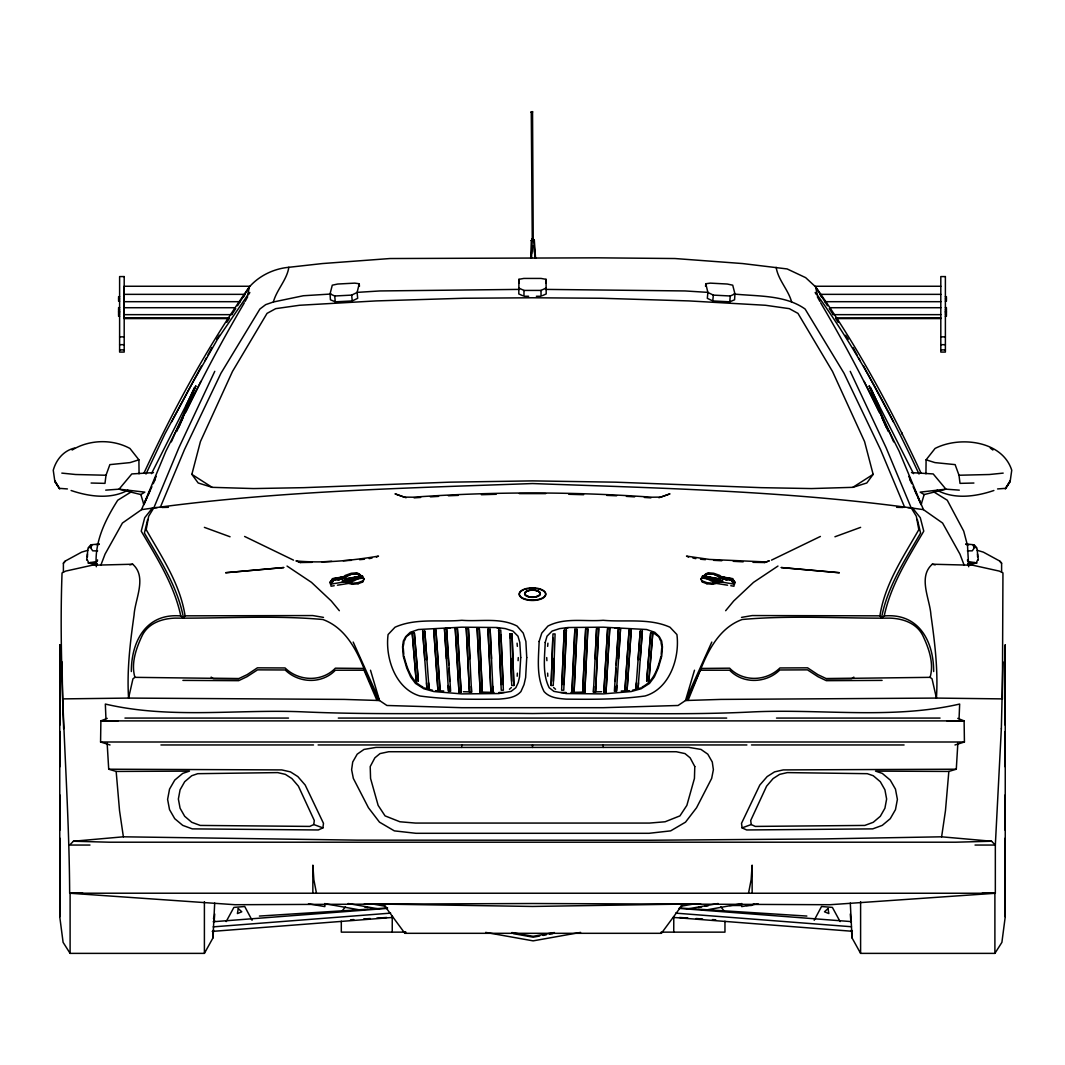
<?xml version="1.0" encoding="UTF-8"?>
<svg xmlns="http://www.w3.org/2000/svg" width="1065" height="1065" viewBox="0 0 1065 1065"><rect width="100%" height="100%" fill="white"/><g stroke="black" fill="none" stroke-linecap="round" stroke-linejoin="round"><path stroke-width="1.5" d="M59.8 889.808L59.973 841.004M59.84 794.929L59.747 814.499L59.973 799.509M59.8 684.369L59.747 681.573L59.973 720.686M59.8 671.882L59.973 713.71M214.691 903.093L212.96 937.919L204.4 953.375L70.104 953.375L63.101 942.352L59.76 916.819L59.76 644.871L59.76 679.097M70.104 893.761L70.104 953.375M204.4 953.375L204.4 901.709M312.857 893.149L312.857 865.139L313.869 879.783L316.451 893.149M337.419 585.204L348.561 583.42L352.542 584.286L358.093 583.74L358.093 582.662L362.846 580.864L364.297 578.681L361.767 577.137M461.757 747.444L376.078 747.39L364.004 749.427L357.214 754.153L352.715 761.994L351.623 769.702L353.327 778.382L368.45 807.749L379.486 822.153L394.343 830.873L415.936 833.296L649.064 833.296L670.657 830.873L685.514 822.153L696.55 807.749L711.673 778.382L713.377 769.702L712.285 761.994L707.786 754.153L700.996 749.427L688.922 747.39L461.757 747.444L461.757 744.941M532.54 111.625L531.275 112.158L532.54 111.625L533.232 239.372L534.35 240.597L532.141 240.983L532.274 238.973L533.232 238.973L534.35 240.597L535.562 258.369M850.309 903.093L852.04 937.919L860.6 953.375L994.896 953.375L1001.899 942.352L1005.24 916.819L1005.24 882.592M860.6 901.709L860.6 953.375M994.896 953.375L994.896 893.761M1005.24 725.238L1005.24 700.797M1005.24 679.097L1005.24 644.871L1005.24 916.819M59.84 838.168L59.747 907.819L59.973 859.508M344.767 578.894L362.42 575.912L362.766 578.055L345.073 580.904M1005.16 723.521L1005.254 653.87L1005.027 702.181M673.732 932.141L673.786 917.391M59.84 815.391L59.747 830.181L59.973 810.798M1002.95 661.884L1001.34 728.78M1005.027 713.71L1005.254 671.882M1005.027 720.686L1005.254 681.573L1005.254 684.356M1005.16 746.299L1005.254 731.509L1005.027 750.892M1005.16 766.773L1005.254 747.204L1005.027 762.181M925.938 473.805L926.097 459.814L935.057 448.458C959.405 435.825 1002.298 440.484 1011.75 470.251L1010.099 481.806L1005.293 488.915L1010.152 480.954L1005.613 488.342L997.572 488.941M110.028 744.981L100.576 741.999L100.882 720.885L107.219 718.382M518.828 283.21L518.935 279.323L523.834 278.431L541.033 278.431L546.026 279.323L546.199 293.94L542.325 295.684M921.158 473.353C891.099 408.494 856.872 345.273 815.577 286.831L805.646 277.646L787.141 268.939L742.638 263.561L674.944 258.529L597.971 257.837L390.056 258.529L322.362 263.561L288.841 267.302C286.951 279.855 276.714 289.653 273.359 301.994L265.704 304.63L259.887 309.036L220.948 373.282L184.431 449.683L160.282 507.433M688.03 700.437L701.01 668.447C709.13 648.359 720.526 627.378 742.119 619.511C791.095 615.104 840.724 618.512 889.941 618.126C903.546 618.552 917.657 623.558 923.448 636.95C929.186 649.304 934.032 663.775 930.091 677.34L932.048 678.831L936.428 698.081L1002.391 698.893M86.664 560.017L88.089 547.969L90.858 544.801M87.423 556.968L87.503 553.973M522.675 295.684L518.801 293.94L518.935 279.323M1002.378 699.173L1002.95 572.917L999.343 571.106L972.917 565.249L932.288 564.224C917.684 577.057 929.971 599.076 930.93 615.024C934.817 642.501 938.212 670.284 936.428 698.081L720.859 699.412L685.501 700.517L678.086 705.483L603.189 707.693L461.811 707.693L386.914 705.483L379.499 700.517L353.194 642.075M553.414 681.28L554.199 658.343M530.703 258.236L531.342 240.597L532.274 238.973L534.35 240.597M531.502 258.129L532.274 238.973M551.138 685.487L552.961 633.941L555.091 633.941L553.268 685.487L551.138 685.487L552.828 637.842M959.059 718.769L959.658 704.045C891.871 719.66 821.208 708.664 752.369 711.926C679.23 715.6 605.745 712.285 532.5 713.537C455.807 712.605 378.927 715.241 302.327 711.819C236.909 709.13 169.708 719.195 105.342 704.045L105.941 718.769M561.881 684.529L564.237 630.094L566.354 630.094L564.011 684.529M131.341 671.536C131.301 640.89 146.531 612.828 180.784 615.969L183.5 618.019L185.084 615.836C180.198 583.9 161.76 557.101 146.185 529.638L148.674 516.245L153.892 507.712L178.893 447.713L214.771 371.326M531.581 253.71L531.941 245.762M564.237 630.094L561.628 690.2L563.758 690.2L566.354 630.094M574.874 629.242L571.945 692.01L574.075 692.01L577.004 629.242L574.874 629.242L571.945 692.01M577.004 629.242L574.075 692.01M582.688 692.41L585.683 628.856L587.8 628.856L587.6 633.356L584.805 692.41L582.688 692.41L585.683 628.856M1001.34 728.766L995.336 845.064L995.336 893.255L830.008 904.718L532.5 903.506L234.992 904.718L69.664 893.216C69.092 786.436 58.043 679.843 62.05 572.917L65.657 571.106L92.083 565.249L132.712 564.224C147.316 577.057 135.029 599.076 134.07 615.024C130.183 642.501 126.788 670.284 128.572 698.081L344.141 699.412L379.499 700.517L370.5 670.218M584.805 692.41L587.8 628.856M593.711 686.499L593.445 692.17L595.561 692.17L598.703 628.523L596.586 628.523L595.082 658.716M593.445 692.17L596.586 628.523M595.561 692.17L598.703 628.523M96.316 566.753C94.252 542.258 104.903 520.452 117.736 500.231L131.448 491.737M607.622 628.536L603.882 692.263L605.998 692.263L609.739 628.536L607.622 628.536L603.882 692.263M609.739 628.536L605.998 692.263M708.478 578.308L708.545 576.964L716.492 578.934M517.191 676.248L517.364 673.133M518.096 660.673L518.282 657.558M614.731 691.198L615.011 686.299M615.304 681.4L616.076 668.327M616.262 665.066L618.379 629.135L620.496 629.135L618.565 658.889M618.379 629.135L614.372 691.198L616.502 691.198L620.496 629.135M956.29 769.21L783.228 769.915L774.548 771.885L767.173 776.571L759.811 785.038L741.52 823.325L742.079 827.878L746.658 829.968L872.701 828.876L882.273 825.375L890.26 818.679L895.465 809.653L897.396 799.402L895.465 789.125L890.26 780.099L882.273 773.39L875.536 771.113L948.835 771.433L956.29 769.21L957.848 743.237M616.502 691.198L616.848 685.541M629.082 630.054L624.929 690.546L627.045 690.546L631.212 630.054L629.082 630.054L624.929 690.546M631.212 630.054L627.045 690.546M734.957 293.9L734.57 299.784L729.738 301.834L712.778 300.942L707.32 298.333L707.879 292.462L705.789 283.756L710.235 283.13L727.342 284.036L732.72 285.194L734.957 293.9L730.27 295.99L713.324 295.112L707.879 292.462M635.951 688.469L640.211 631.119L642.328 631.119L638.081 688.469L635.951 688.469L636.364 682.811M640.211 631.119L638.081 659.621M638.081 688.469L638.481 682.811M642.328 631.119L640.198 659.621M212.96 937.919L213.546 929.945M214.118 921.97L214.691 913.996M650.635 633.103L646.681 680.908L648.811 680.908L649.237 677.06L652.765 633.103L650.635 633.103L646.681 680.908M661.205 654.376L661.711 648.239M648.811 680.908L652.765 633.103M547.65 646.375L547.916 643.18M948.835 771.433L945.467 810.665L941.62 836.81L823.139 838.914L649.024 840.245L357.254 840.139L123.38 836.81L73.445 841.23L69.664 845.051L89.966 845.051M729.738 301.834L730.27 295.99M712.778 300.942L713.324 295.112M705.536 286.339L705.789 283.756M313.789 824.55L314.282 820.463L298.4 786.156L291.89 778.568L285.367 774.361L277.685 772.604L197.717 773.683L191.753 775.719L184.684 781.723L180.078 789.817L178.374 799.03L180.078 808.215L184.684 816.296L191.753 822.3L200.22 825.428L309.729 826.413L313.789 824.55L322.921 827.878L323.48 823.325L305.189 785.038L297.827 776.571L290.452 771.885L281.772 769.915L108.71 769.21L107.152 743.237M719.927 580.904L702.234 578.055L702.368 577.004L702.581 575.912L720.233 578.894M139.062 473.805L138.903 459.814L130.023 462.609L109.868 464.62L106.007 475.243L104.982 483.364L91.097 483.031M717.078 581.41L720.406 578.149L732.028 580.026L734.251 583.966L733.958 586.229L730.776 585.723M734.504 584.352L734.797 582.182L732.44 578.601L720.805 576.724L718.702 578.441M702.234 578.055L702.581 575.912M99.218 543.975L91.657 544.721L90.991 548.329L92.735 550.845L97.634 550.871M357.121 292.462L359.211 283.756L354.765 283.13L337.658 284.036L332.28 285.194L330.043 293.9L330.43 299.784L335.262 301.834L352.222 300.942L357.68 298.333L357.121 292.462L351.676 295.112L334.73 295.99L330.043 293.9M358.093 583.74L362.619 582.023L362.846 580.864M403.169 646.708L403.981 642.528M91.044 547.756L91.657 544.721M97.554 559.884L97.221 561.455L87.996 562.986L96.888 564.73M145.972 474.045L164.942 433.854L192.286 383.254L217.513 339.229L247.599 295.205L249.423 286.831C259.367 275.609 273.998 268.633 288.841 267.302M912.492 507.938L920.293 517.723L923.768 531.155C907.966 558.18 890.806 584.885 884.216 615.969L881.5 618.019L879.916 615.836C884.802 583.9 903.24 557.101 918.815 529.638L916.326 516.245L911.107 507.712L886.107 447.713L850.229 371.326M364.297 578.681L362.619 582.023M921.425 503.359L921.132 504.584L913.091 486.692M147.662 519.467L144.414 533.059C160.056 560.123 177.669 586.695 183.5 618.019M748.549 893.149L751.131 879.783L752.143 865.139L752.143 893.149M682.865 904.145L661.405 933.313L404.86 933.313L405.153 932.141M703.233 577.137L700.703 578.681L702.381 582.023L706.907 583.74L712.458 584.286L712.725 583.234L715.627 581.929M191.86 474.364L200.42 441.602L232.476 371.472L267.035 313.376L275.702 308.65L299.518 305.269L376.118 300.916L463.421 298.267L532.5 297.774L601.579 298.267L688.882 300.916L765.482 305.269L789.298 308.65L797.965 313.376L832.524 371.472L864.58 441.602L873.14 474.364L866.817 482.978L852.879 487.331L811.437 488.569L761.289 487.663L615.77 482.179L532.5 480.887L449.23 482.179L303.711 487.663L253.563 488.569L212.121 487.331L198.183 482.978L191.86 474.364L212.121 487.331M881.5 618.019C887.331 586.695 904.944 560.123 920.586 533.059L917.338 519.467M720.805 576.724L718.582 578.947M731.682 581.663L734.797 582.182L732.44 578.601M725.877 580.172L724.466 577.416L726.969 580.225M721.764 582.062L734.224 584.166L734.797 582.182M661.085 655.907C657.97 667.702 654.123 681.254 642.168 686.978M717.091 581.277L720.406 578.149M694.5 670.218L685.501 700.517L711.806 642.075M734.224 584.166L732.028 580.026M100.789 565.342L105.049 554.133L122.408 523.048L141.552 509.642C270.949 491.125 401.998 488.223 532.5 483.55C663.002 488.223 794.051 491.125 923.448 509.642L942.592 523.048L959.951 554.133L964.211 565.342M249.183 293.82L249.743 292.422L247.599 295.205M151.47 473.659L195.827 386.036L178.853 427.092M141.552 509.642L165.887 451.187L200.872 381.35M959.285 490.14L945.933 489.168L924.154 494.559L921.132 504.584L917.897 497.169M147.103 497.169L143.868 504.584L143.575 503.359M148.408 494.2L149.699 491.245M154.239 480.861L156.182 476.401M171.319 441.882L195.827 386.036M404.247 641.13L406.218 636.644L413.233 631.811M686.765 700.477L701.01 668.447L729.632 668.181C743.17 682.239 766.374 681.374 779.926 667.955L807.603 667.835L817.853 674.638L826.32 678.645L930.091 677.34M151.909 486.692L143.868 504.584L140.846 494.559L119.067 489.168L105.715 490.14M153.254 483.71L155.264 479.237M176.71 431.511L182.9 418.132M186.189 405.499L194.416 387.487M143.842 473.353C173.901 408.494 208.128 345.273 249.423 286.831L237.522 305.775M185.789 412.222C203.774 374.96 223.304 338.444 244.324 302.819M976.365 562.56L977.657 559.964M243.539 296.922L244.697 294.712M204.959 360.662L206.49 357.76M208.021 354.871L211.842 347.643M171.532 422.006L201.431 366.08M814.193 920.266L821.528 906.515L832.391 907.407L840.099 921.584M226.166 921.584L233.874 907.407L244.737 906.515L252.072 920.266M245.07 301.502L247.679 296.762M347.922 581.41L344.594 578.149L332.972 580.026L330.749 583.966L331.042 586.229L334.224 585.723M343.236 582.062L330.776 584.166L332.972 580.026M226.778 322.362L229.468 318.222M232.157 314.068L235.738 308.544M216.767 339.269L219.417 335.249M330.496 584.352L330.203 582.182L332.56 578.601L344.195 576.724L346.298 578.441M339.123 580.172L340.787 578.295L344.914 577.629L344.661 576.751L332.639 578.881L330.203 582.182L333.318 581.663M534.91 258.129L533.885 240.197L533.232 238.973L532.141 240.983L531.342 240.597L532.274 239.372L531.275 111.625L532.54 112.158M152.508 507.938L144.707 517.723L141.232 531.155C157.034 558.18 174.194 584.885 180.784 615.969M342.344 910.628L345.473 906.848M725.651 610.711L733.718 600.966L753.514 582.369L777.956 566.061M63.394 563.239L65.404 560.975L81.659 552.136L87.783 550.312M338.031 580.225L340.534 577.416L340.787 578.295M65.404 560.975L63.394 563.185L63.394 572.025M88.768 547.956L91.484 545.16M509.429 689.268L511.4 687.537M342.903 577.297L345.246 575.42L351.25 573.276L356.935 572.797L359.651 574.221L358.12 576.871L353.061 579.52L346.831 580.918L342.371 580.412M343.609 577.789L351.357 574.048L356.629 573.609L359.145 574.927L357.72 577.39L353.034 579.853M72.127 450.029C89.14 439.552 112.304 438.82 129.943 448.458L138.903 459.814M378.235 700.477L363.99 668.447L335.368 668.181C321.83 682.239 298.626 681.374 285.074 667.955L257.397 667.835L247.147 674.638L238.68 678.645L134.909 677.34L132.952 678.831L128.572 698.081L62.609 698.893L62.05 661.884M853.85 677.114L851.667 678.645L826.32 678.645M754.073 903.732L751.318 905.503L746.339 905.503M852.879 487.331L873.14 474.364M140.846 494.559L144.827 492.137L119.067 489.168L131.794 473.938L153.493 472.62M771.486 560.137L820.396 536.454M127.88 490.206C110.574 499.631 89.074 496.623 71.115 490.499M376.384 557.141L378.501 556.103C351.543 560.656 322.948 563.478 295.964 560.909L300.383 562.533L311.992 562.333M531.342 240.597L533.885 240.197M518.801 288.056L523.967 290.425L541.033 290.412L546.039 288.056M322.921 827.878L318.342 829.968L192.299 828.876L182.727 825.375L174.74 818.679L169.535 809.653L167.604 799.402L169.535 789.125L174.74 780.099L182.727 773.39L189.464 771.113L116.165 771.433L108.71 769.21M74.696 448.032C63.634 450.602 56.192 459.627 53.25 470.251L54.901 481.806L59.707 488.915L54.848 480.954L59.387 488.342L67.428 488.941M993.885 490.499C975.926 496.623 954.426 499.631 937.12 490.206M764.617 562.533L769.036 560.909L764.617 562.533L753.008 562.333M834.933 536.773L860.627 527.361M742.079 827.878L751.211 824.55L755.271 826.413L864.78 825.428L873.247 822.3L880.316 816.296L884.922 808.215L886.626 799.03L884.922 789.817L880.316 781.723L873.247 775.719L867.283 773.683L787.315 772.604L779.633 774.361L773.11 778.568L766.6 786.156L750.718 820.463L751.211 824.55M345.193 576.564L351.69 574.235L357.827 573.729L360.769 575.26L359.105 578.135L353.633 580.997L346.91 582.502L342.078 581.956M658.902 497.741L669.965 493.854L660.872 497.102L651.993 497.209C572.438 491.577 492.562 491.577 413.007 497.209L404.128 497.102L395.035 493.854L406.098 497.741M954.972 744.981L964.424 741.999L964.118 720.885L957.781 718.382M348.508 578.934L356.455 576.964L356.522 578.308M632.49 690.24L640.797 687.91M565.355 628.43L568.178 627.751M348.694 580.824L351.583 580.172M712.458 584.286L716.439 583.42L727.581 585.204M129.784 564.863L132.712 564.224M273.359 301.994L303.312 295.75L331.002 294.02M968.298 564.224L974.755 562.892M369.182 558.619L372.058 558.033M968.112 564.73L977.004 562.986L967.779 561.455L967.446 559.884M539.689 936.015L533.139 937.2L513.49 933.659M542.95 935.429L546.225 934.844M549.5 934.258L552.775 933.659M698.467 907.486L701.742 906.887M705.017 906.302L708.292 905.716M680.468 906.342L695.205 903.719M580.611 932.394L533.139 940.861L485.667 932.394M705.017 910.189L741.04 903.759M554.412 932.541L533.139 936.308L511.852 932.541M687.018 909.031L718.116 903.519M758.08 903.786L741.706 906.608L741.706 903.493M741.506 617.394L752.249 615.557L879.916 615.836M333.039 580.265L344.674 578.402L347.909 581.277M346.338 578.867L357.6 577.057M344.94 579.853L362.632 577.004L362.42 575.912M357.813 578.375L362.632 577.603M967.766 563.638L974.661 562.56M722.629 580.412L718.169 580.918L711.939 579.52L706.88 576.871L705.35 574.221L708.065 572.797L713.75 573.276L719.754 575.42L722.097 577.297M719.128 580.984L721.897 580.678M722.922 581.956L718.09 582.502L711.367 580.997L705.895 578.135L704.231 575.26L707.173 573.729L713.31 574.235L719.807 576.564M96.063 544.681L99.112 544.361M1003.177 473.113L989.372 474.511L958.993 475.243L955.132 464.62L934.977 462.609L926.097 459.814M349.373 581.929L352.275 583.234L358.093 582.662M359.597 559.684L364.483 559.218M213.173 921.744L387.327 908.378M213.173 926.87L390.655 913.131M212.241 931.396L393.038 917.404M357.068 292.382L379.872 290.945L519.48 289.4M259.407 916.06L387.607 907.952M350.545 919.801L353.82 919.588M363.684 918.949L370.261 918.536M376.837 918.11L386.702 917.484M414.099 497.848L420.635 497.448M430.433 496.862L438.607 496.37M448.418 495.771L458.283 495.385M321.856 561.827L331.708 561.322M343.21 560.736L351.437 560.323M975.034 845.051L995.336 845.051L991.555 841.23L955.824 842.202L109.176 842.202L73.445 841.23M533.126 597.079L533.472 597.066A7.854 3.621 0 0 0 539.116 591.528A7.854 3.621 0 0 0 525.857 591.528A7.854 3.621 0 0 0 531.502 597.066L533.126 597.319L531.502 597.305A7.854 3.621 0 0 1 525.857 591.754A7.854 3.621 0 0 1 539.116 591.754A7.854 3.621 0 0 1 533.472 597.305L533.126 597.319M445.476 628.07L450.349 627.871M621.254 690.999L629.468 690.692M481.367 494.719L496.21 494.28M519.307 493.614L545.693 493.614M153.892 507.712L157.114 507.632M161.947 507.486L168.403 507.313M973.903 483.031L960.018 483.364L958.993 475.243M570.986 692.396L582.249 692.144M596.746 691.837L601.579 691.731M700.61 903.812L532.5 906.461L364.39 903.812M498.846 692.49L504.184 692.436M967.366 550.871L972.265 550.845L974.009 548.329L973.343 544.721L965.782 543.975M766.228 561.947L709.45 559.431L686.499 556.103L688.616 557.141M882.086 680.389L826.32 680.668L817.973 676.688L807.483 669.858L779.82 669.978C766.228 683.317 743.17 684.316 729.632 670.218L700.97 670.218M185.084 615.836L312.751 615.557L323.494 617.394M964.424 741.999L100.576 741.999M982.13 893.282L995.336 893.255L69.664 893.216L82.87 893.282M532.274 239.372L533.232 239.372L533.885 240.983M250.315 286.259L124.152 286.259L124.152 318.581L228.735 318.581M814.685 286.259L940.848 286.259M545.52 289.4L685.128 290.945L707.932 292.382M124.152 294.353L245.336 294.353M819.664 294.353L940.848 294.353M528.626 296.27L523.967 296.27L523.967 290.425M536.374 296.27L541.033 296.27L541.033 290.412M119.613 296.669L118.588 296.669L118.588 301.155L119.613 301.155M945.387 296.669L946.412 296.669L946.412 301.155L945.387 301.155M118.588 298.919L119.613 298.919M945.387 298.919L946.412 298.919M124.152 301.688L240.357 301.688M824.643 301.688L940.848 301.688M119.613 307.612L118.588 307.612L118.588 316.265L119.613 316.265M124.152 307.718L235.365 307.718M829.635 307.718L940.848 307.718M945.387 307.612L946.412 307.612L946.412 316.265L945.387 316.265M118.588 309.848L119.613 309.848M945.387 309.848L946.412 309.848M118.588 311.779L119.613 311.779M945.387 311.779L946.412 311.779M118.588 312.085L119.613 312.085M945.387 312.085L946.412 312.085M118.588 314.029L119.613 314.029M945.387 314.029L946.412 314.029M124.152 314.654L232.05 314.654M832.95 314.654L940.848 314.654M836.265 318.022L940.848 317.916M836.265 318.581L940.848 318.581M119.613 336.86L124.192 336.86M940.808 336.86L945.387 336.86M119.613 344.687L124.192 344.687M940.808 344.687L945.387 344.687M119.613 349.892L124.192 349.892M940.808 349.892L945.387 349.892M455.261 628.536L457.378 628.536L461.118 692.263L459.002 692.263L455.261 628.536L459.002 692.263M466.297 628.523L468.414 628.523L471.555 692.17L469.439 692.17L466.297 628.523L469.439 692.17M477.2 628.856L479.317 628.856L482.312 692.41L480.195 692.41L477.2 628.856L480.195 692.41M444.504 629.135L446.621 629.135L450.628 691.198L448.498 691.198L444.504 629.135L446.435 658.889M487.996 629.242L490.126 629.242L493.055 692.01L490.925 692.01L487.996 629.242L490.925 692.01M433.788 630.054L435.918 630.054L440.071 690.546L437.955 690.546L433.788 630.054L437.955 690.546M498.646 630.094L500.763 630.094L503.372 690.2L501.242 690.2L498.646 630.094L500.989 684.529M422.672 631.119L424.789 631.119L429.049 688.469L426.919 688.469L422.672 631.119L424.802 659.621M412.235 633.103L414.365 633.103L418.319 680.908L416.189 680.908L412.235 633.103L416.189 680.908M509.909 633.941L512.039 633.941L513.863 685.487L511.732 685.487L509.909 633.941L510.055 637.842M376.97 700.437L364.03 670.218L335.368 670.218C321.83 684.316 298.772 683.317 285.18 669.978L257.517 669.858L247.027 676.688L238.68 680.668L182.914 680.389M238.68 678.645L213.333 678.645L211.15 677.114M124.951 718.076L288.495 718.076M338.311 718.076L726.689 718.076M776.505 718.076L940.049 718.076M100.882 720.885L964.118 720.885M946.985 720.885L963.998 720.872M160.922 744.968L313.509 744.954M318.115 744.954L746.885 744.954M751.491 744.954L904.079 744.968M729.725 905.503L741.346 905.503M405.965 932.141L341.306 932.141L341.306 921.225M661.898 932.141L724.959 932.141L724.959 921.225M124.152 317.916L228.735 318.022M101.002 720.872L118.015 720.885M560.816 692.436L566.154 692.49M106.007 475.243L75.628 474.511L61.823 473.113M463.421 691.731L468.254 691.837M482.751 692.144L494.014 692.396M896.597 507.313L903.053 507.486M907.886 507.632L911.107 507.712M568.79 494.28L583.633 494.719M606.717 495.385L616.582 495.771M435.532 690.692L443.746 690.999M614.651 627.871L619.524 628.07M713.563 560.323L721.79 560.736M733.292 561.322L743.144 561.827M911.507 472.62L933.206 473.938L945.933 489.168L920.173 492.137L924.154 494.559M626.393 496.37L634.567 496.862M644.365 497.448L650.901 497.848M733.998 294.02C757.548 296.443 785.051 294.765 805.113 309.036L844.052 373.282L880.569 449.683L904.718 507.433M884.216 615.969C918.469 612.828 933.699 640.89 933.659 671.536M680.309 908.059L806.857 916.06M679.577 917.484L687.79 918.003M696.004 918.536L702.581 918.949M712.445 919.588L715.733 919.801M678.938 908.378L851.441 921.611M675.623 913.131L851.441 926.736M673.226 917.404L852.359 931.276M1005.2 889.808L1005.027 841.004M1005.2 809.986L1005.254 814.499L1005.027 799.509M941.62 836.81L991.555 841.23M700.517 559.218L705.403 559.684M700.703 578.681L702.155 580.864L706.907 582.662L712.725 583.234M965.888 544.361L968.937 544.681M343.103 580.678L345.872 580.984M90.339 562.56L97.235 563.638M732.361 578.881L720.339 576.751L720.086 577.629L724.213 578.295M720.326 578.402L731.961 580.265M707.4 577.057L718.662 578.867M702.368 577.004L720.06 579.853M702.368 577.603L707.187 578.375M308.477 903.786L324.852 906.608L324.852 903.493M348.149 903.519L379.26 909.031M371.073 903.719L385.796 906.342M325.238 903.759L361.248 910.189M364.523 906.887L367.798 907.486M692.942 558.033L695.818 558.619M90.245 562.892L96.702 564.224M932.288 564.224L935.216 564.863M713.417 580.172L716.306 580.824M496.822 627.751L499.645 628.43M424.203 687.91L432.51 690.24M977.217 550.312L983.341 552.136L999.596 560.975L1001.606 563.185L1001.606 572.025M298.772 561.947L300.383 562.533M204.374 527.361L230.067 536.773M651.767 631.811L658.782 636.644L660.753 641.13M244.604 536.454L293.514 560.137M711.966 579.853L707.28 577.39L705.855 574.927L708.371 573.609L713.643 574.048L721.391 577.789M287.044 566.061L311.486 582.369L331.282 600.966L339.349 610.711M933.552 491.737L947.264 500.231L963.705 531.102L967.513 545.506M422.832 686.978C410.877 681.254 407.03 667.702 403.915 655.907M990.304 448.032L992.873 450.029M553.6 687.537L555.571 689.268M346.418 578.947L344.195 576.724M886.147 427.092L869.173 386.036L913.53 473.659M973.516 545.16L976.232 547.956M999.596 560.975L1001.606 563.239M974.142 544.801L976.911 547.969L978.336 560.017M720.805 906.848L723.92 910.628M383.4 904.145L404.86 933.313M815.817 293.82L815.258 292.422L817.401 295.205C857.445 351.024 890.047 411.875 919.028 474.045M845.583 335.249L848.233 339.269M817.401 295.205L815.577 286.831L827.478 305.775M829.262 308.544L832.843 314.068M835.532 318.222L838.222 322.362M820.676 302.819C841.696 338.444 861.226 374.96 879.211 412.222M817.321 296.762L819.93 301.502M863.569 366.08L893.468 422.006M853.158 347.643L856.979 354.871M858.51 357.76L860.041 360.662M820.303 294.712L821.461 296.922M87.343 559.964L88.635 562.56M864.128 381.35L899.113 451.187L923.448 509.642M882.1 418.132L888.29 431.511M791.641 301.994C788.286 289.653 778.049 279.855 776.159 267.302M213.426 918.216L214.797 921.198M870.584 387.487L878.811 405.499M909.736 479.237L911.746 483.71M869.173 386.036L893.681 441.882M908.818 476.401L910.761 480.861M915.301 491.245L916.592 494.2M330.203 582.182L330.776 584.166M352.275 583.234L352.542 584.286M661.112 932.141L661.405 933.313M134.909 677.34C130.968 663.775 135.814 649.304 141.552 636.95C147.343 623.558 161.454 618.552 175.059 618.126C224.276 618.512 273.905 615.104 322.881 619.511C344.474 627.378 355.87 648.359 363.99 668.447L364.03 670.218M973.343 544.721L973.956 547.756M661.019 642.528L661.831 646.708M702.155 580.864L702.381 582.023M123.38 836.81L119.533 810.665L116.165 771.433M362.632 577.004L362.766 578.055M418.319 680.908L414.365 633.103M359.211 283.756L359.464 286.339M351.676 295.112L352.222 300.942M334.73 295.99L335.262 301.834M517.084 643.18L517.35 646.375M403.289 648.239L403.795 654.376M426.919 659.621L424.789 631.119M850.309 913.996L850.882 921.97M851.454 929.945L852.04 937.919M428.636 682.811L429.049 688.469M426.519 682.811L426.919 688.469M440.071 690.546L435.918 630.054M448.152 685.541L448.498 691.198M967.499 545.28L968.684 566.753M546.718 657.558L546.904 660.673M547.636 673.133L547.809 676.248M446.621 629.135L448.738 665.066M448.924 668.327L449.696 681.4M449.989 686.299L450.269 691.198M461.118 692.263L457.378 628.536M534.137 245.789L534.457 252.205M469.918 658.716L468.414 628.523M901.815 432.59L901.882 433.974M491.524 658.556L490.126 629.242M471.289 686.499L471.555 692.17M492.789 686.353L493.055 692.01M479.317 628.856L482.312 692.41M500.963 634.713L503.119 684.529M513.863 685.487L512.039 633.941M546.026 279.323L546.159 283.21M510.801 658.343L511.586 681.28M63.66 728.78L62.622 699.173M977.497 553.973L977.577 556.968M1005.027 810.798L1005.254 830.181L1005.16 815.391M59.973 750.892L59.747 731.509L59.84 746.299M59.973 762.181L59.8 747.191L59.84 766.773M1005.16 794.929L1005.254 809.986M1005.027 859.508L1005.254 907.819L1005.16 838.168M59.973 702.181L59.747 653.87L59.84 723.521M706.907 582.662L706.907 583.74M603.243 744.941L603.243 747.444M532.5 744.928L532.5 747.47M392.24 915.754L392.24 932.141M59.76 700.797L59.76 725.238M59.76 882.592L59.76 916.819M537.359 588.679A13.246 6.124 0 0 1 545.586 595.308A13.246 6.124 0 0 1 533.392 600.474L531.661 600.474A13.246 6.124 0 0 1 520.173 592.113M520.505 591.754A13.246 6.124 0 0 1 523.421 589.904M524.712 589.424A13.246 6.124 0 0 1 527.614 588.679M529.198 588.439A13.246 6.124 0 0 1 535.788 588.439M59.747 877.334L59.8 880.116L59.8 877.32M1005.254 877.334L1005.254 880.116L1005.254 877.334M694.793 766.574L694.433 778.448L686.858 805.393L679.936 815.883L665.106 821.767L649.543 823.072L415.457 823.072L399.894 821.767L385.064 815.883L378.142 805.393L370.567 778.448L370.207 766.574L374.867 757.827L380.005 753.594L388.725 751.73L676.275 751.73L684.995 753.594L690.133 757.827L694.793 766.574M539.116 641.476C538.61 658.117 536.121 676.262 544.082 691.598C549.673 697.894 558.286 698.48 566.127 699.133C592.446 699.425 618.898 699.559 645.031 695.991C669.699 688.842 679.923 657.771 676.914 634.54L669.978 627.218C649.064 617.846 625.301 622.346 603.163 620.296C584.818 621.8 565.036 617.261 547.942 626.047L541.765 633.089L539.116 641.476M526.736 657.558L525.631 677.526L524.02 684.609L520.918 691.598C515.327 697.894 506.714 698.48 498.873 699.133C472.554 699.425 446.102 699.559 419.969 695.991C395.301 688.842 385.077 657.771 388.086 634.54L395.022 627.218C415.936 617.846 439.699 622.346 461.837 620.296C480.182 621.8 499.964 617.261 517.058 626.047L523.235 633.089L525.884 641.476L526.736 657.558M520.732 657.531L519.534 676.954L518.256 682.465L515.833 687.697L511.107 691.371L498.779 693.555L461.811 693.901L433.774 691.544L423.803 688.722L415.483 683.411L410.664 676.927L406.724 668.021L403.276 656.226L402.557 646.894L403.342 641.024L405.712 636.644L410.198 632.317L418.359 629.522L461.731 627.178L496.942 627.511L505.369 628.616L512.931 631.092L517.989 636.191L519.787 642.448L520.732 657.531M545.213 642.448C544.681 657.385 542.205 673.839 549.167 687.697L553.893 691.371L566.221 693.555L603.189 693.901L631.226 691.544L641.197 688.722L649.517 683.411L654.336 676.927L658.277 668.021L661.724 656.226L662.443 646.894L661.658 641.024L659.288 636.644L654.802 632.317L646.641 629.522L603.269 627.178L568.058 627.511L559.631 628.616L552.069 631.092L547.011 636.191L545.213 642.448M238.28 908.578L237.402 913.57L241.795 911.8L238.28 908.578M827.984 908.578L824.47 911.8L828.876 913.57L827.984 908.578M283.676 567.552L225.74 572.717L283.676 567.552M124.192 276.58L119.613 276.58L119.613 352.076L124.192 352.076L124.192 276.58M945.387 276.58L940.808 276.58L940.808 352.076L945.387 352.076L945.387 276.58M839.26 572.717L781.324 567.552L839.26 572.717M530.823 600.021A13.605 6.284 0 0 0 534.151 600.021A13.246 6.124 0 0 0 543.669 590.676A13.246 6.124 0 0 0 521.304 590.676A13.246 6.124 0 0 0 530.823 600.021M528.679 596.693A7.615 3.515 0 0 0 540.101 593.658A7.615 3.515 0 0 0 528.679 590.609A7.615 3.515 0 0 0 528.679 596.693"/></g></svg>
